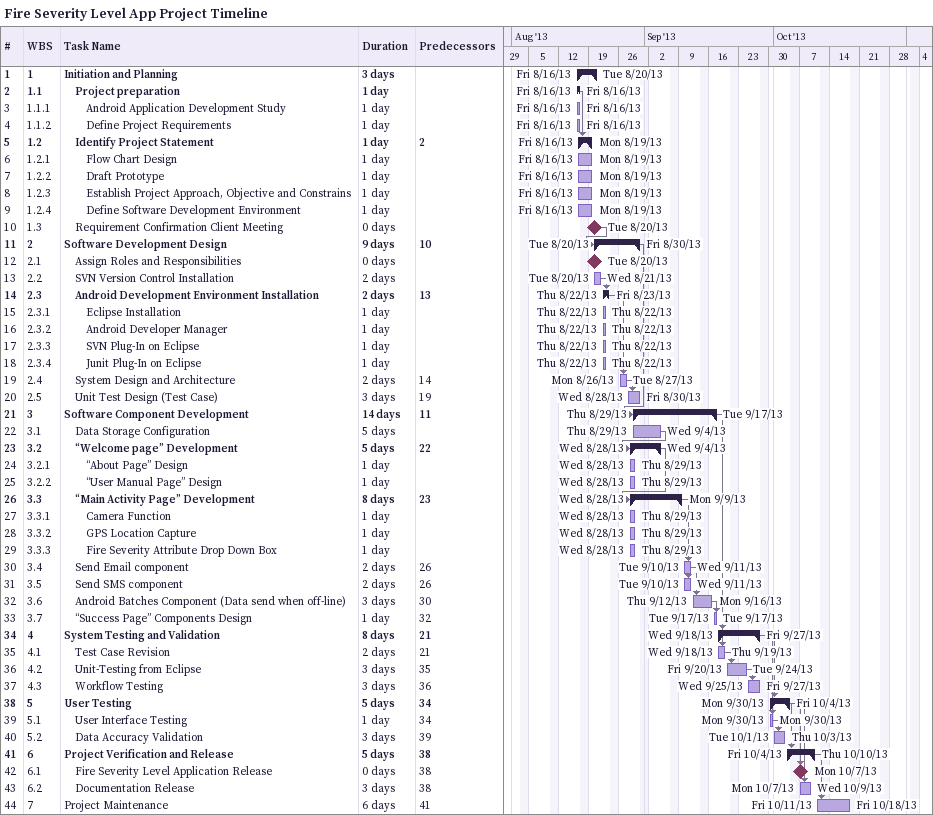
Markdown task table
Fire Severity Level App Project Timeline

| ID | WBS | Task | Duration | Start | Finish | Predecessors |
|---|---|---|---|---|---|---|
| 1 | 1 | **Initiation and Planning** | 3d | 2013-08-16 | 2013-08-20 |  |
| 2 | 1.1 | **Project preparation** | 1d | 2013-08-16 | 2013-08-16 |  |
| 3 | 1.1.1 | Android Application Development Study | 1d | 2013-08-16 | 2013-08-16 |  |
| 4 | 1.1.2 | Define Project Requirements | 1d | 2013-08-16 | 2013-08-16 |  |
| 5 | 1.2 | **Identify Project Statement** | 1d | 2013-08-16 | 2013-08-19 | 2 |
| 6 | 1.2.1 | Flow Chart Design | 1d | 2013-08-16 | 2013-08-19 |  |
| 7 | 1.2.2 | Draft Prototype | 1d | 2013-08-16 | 2013-08-19 |  |
| 8 | 1.2.3 | Establish Project Approach, Objective and Constrains | 1d | 2013-08-16 | 2013-08-19 |  |
| 9 | 1.2.4 | Define Software Development Environment | 1d | 2013-08-16 | 2013-08-19 |  |
| 10 | 1.3 | Requirement Confirmation Client Meeting | 0d | 2013-08-20 | 2013-08-20 |  |
| 11 | 2 | **Software Development Design** | 9d | 2013-08-20 | 2013-08-30 | 10 |
| 12 | 2.1 | Assign Roles and Responsibilities | 0d | 2013-08-20 | 2013-08-20 |  |
| 13 | 2.2 | SVN Version Control Installation | 2d | 2013-08-20 | 2013-08-21 |  |
| 14 | 2.3 | **Android Development Environment Installation** | 2d | 2013-08-22 | 2013-08-23 | 13 |
| 15 | 2.3.1 | Eclipse Installation | 1d | 2013-08-22 | 2013-08-22 |  |
| 16 | 2.3.2 | Android Developer Manager | 1d | 2013-08-22 | 2013-08-22 |  |
| 17 | 2.3.3 | SVN Plug-In on Eclipse | 1d | 2013-08-22 | 2013-08-22 |  |
| 18 | 2.3.4 | Junit Plug-In on Eclipse | 1d | 2013-08-22 | 2013-08-22 |  |
| 19 | 2.4 | System Design and Architecture | 2d | 2013-08-26 | 2013-08-27 | 14 |
| 20 | 2.5 | Unit Test Design (Test Case) | 3d | 2013-08-28 | 2013-08-30 | 19 |
| 21 | 3 | **Software Component Development** | 14d | 2013-08-29 | 2013-09-17 | 11 |
| 22 | 3.1 | Data Storage Configuration | 5d | 2013-08-29 | 2013-09-04 |  |
| 23 | 3.2 | **“Welcome page” Development** | 5d | 2013-08-28 | 2013-09-04 | 22 |
| 24 | 3.2.1 | “About Page” Design | 1d | 2013-08-28 | 2013-08-29 |  |
| 25 | 3.2.2 | “User Manual Page” Design | 1d | 2013-08-28 | 2013-08-29 |  |
| 26 | 3.3 | **“Main Activity Page” Development** | 8d | 2013-08-28 | 2013-09-09 | 23 |
| 27 | 3.3.1 | Camera Function | 1d | 2013-08-28 | 2013-08-29 |  |
| 28 | 3.3.2 | GPS Location Capture | 1d | 2013-08-28 | 2013-08-29 |  |
| 29 | 3.3.3 | Fire Severity Attribute Drop Down Box | 1d | 2013-08-28 | 2013-08-29 |  |
| 30 | 3.4 | Send Email component | 2d | 2013-09-10 | 2013-09-11 | 26 |
| 31 | 3.5 | Send SMS component | 2d | 2013-09-10 | 2013-09-11 | 26 |
| 32 | 3.6 | Android Batches Component (Data send when off-line) | 3d | 2013-09-12 | 2013-09-16 | 30 |
| 33 | 3.7 | “Success Page” Components Design | 1d | 2013-09-17 | 2013-09-17 | 32 |
| 34 | 4 | **System Testing and Validation** | 8d | 2013-09-18 | 2013-09-27 | 21 |
| 35 | 4.1 | Test Case Revision | 2d | 2013-09-18 | 2013-09-19 | 21 |
| 36 | 4.2 | Unit-Testing from Eclipse | 3d | 2013-09-20 | 2013-09-24 | 35 |
| 37 | 4.3 | Workflow Testing | 3d | 2013-09-25 | 2013-09-27 | 36 |
| 38 | 5 | **User Testing** | 5d | 2013-09-30 | 2013-10-04 | 34 |
| 39 | 5.1 | User Interface Testing | 1d | 2013-09-30 | 2013-09-30 | 34 |
| 40 | 5.2 | Data Accuracy Validation | 3d | 2013-10-01 | 2013-10-03 | 39 |
| 41 | 6 | **Project Verification and Release** | 5d | 2013-10-04 | 2013-10-10 | 38 |
| 42 | 6.1 | Fire Severity Level Application Release | 0d | 2013-10-07 | 2013-10-07 | 38 |
| 43 | 6.2 | Documentation Release | 3d | 2013-10-07 | 2013-10-09 | 38 |
| 44 | 7 | Project Maintenance | 6d | 2013-10-11 | 2013-10-18 | 41 |
